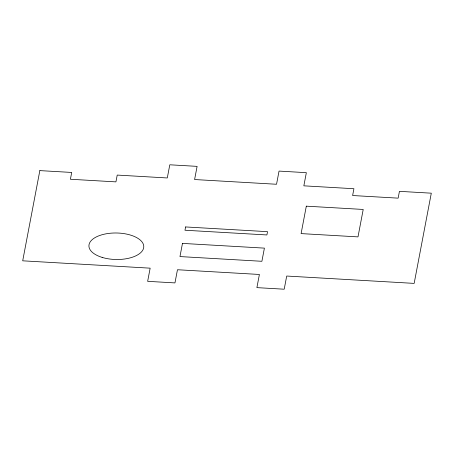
<?xml version="1.0" encoding="UTF-8"?>
<svg xmlns="http://www.w3.org/2000/svg" width="454" height="454" viewBox="0 0 454 454"><rect width="100%" height="100%" fill="white"/><g stroke="black" fill="none" stroke-linecap="round" stroke-linejoin="round"><path stroke-width="0.68" d="M39.839 170.613L22.7 260.817L150.155 268.166L147.652 281.332L174.96 282.91L177.463 269.738L259.399 274.466L256.896 287.632L284.204 289.209L286.707 276.038L414.161 283.387L431.3 193.183L399.435 191.344L398.147 198.148L352.627 195.526L353.916 188.722L303.845 185.834L306.348 172.668L279.04 171.09L276.537 184.262L194.601 179.534L197.104 166.368L169.796 164.791L167.293 177.962L117.223 175.074L115.929 181.878L70.41 179.251L71.704 172.446L39.839 170.613M182.468 243.401L179.966 256.572L261.901 261.294L264.404 248.128L182.468 243.401M185.595 226.943L184.971 230.235L266.901 234.956L267.531 231.665L185.595 226.943M306.314 206.167L301.098 233.6L357.996 236.886L363.211 209.447L306.314 206.167M102.167 257.407A27.427 13.257 1 0 0 143.77 246.88A27.427 13.257 1 0 0 103.115 234.457A27.427 13.257 1 0 0 102.167 257.407"/></g></svg>
